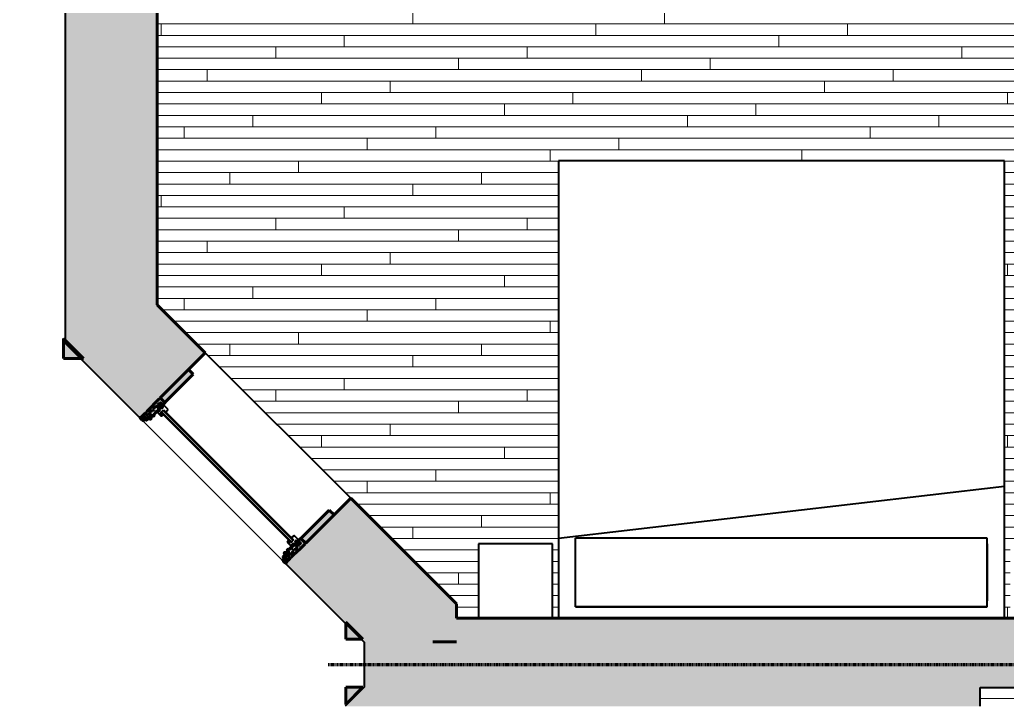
# Model space of a CAD drawing. Header units: inches. Extents: x 239 to 669, y -3424 to -2958.
# Drawn here: x 239.2 to 412, y -3410.5 to -3290.5 of the extents above; entities that cross this region are included whole.
import ezdxf

# ---------------------------------------------------------------- set-up
doc = ezdxf.new("R2010")
doc.units = ezdxf.units.IN
doc.header["$MEASUREMENT"] = 0
doc.linetypes.add('Hidden 1_8_', pattern=[0.1875, 0.125, -0.0625])
for name, color, linetype, lineweight in [('A-DETL', 90, 'Continuous', 40), ('A-DETL-GENF', 92, 'Continuous', 9), ('A-FLOR-PATT', 8, 'Continuous', 18), ('A-GLAZ', 151, 'Continuous', 40), ('A-WALL', 113, 'Continuous', 18), ('A-WALL-PATT', 111, 'Continuous', 18), ('I-FURN', 30, 'Continuous', 40), ('I-WALL', 2, 'Continuous', 40)]:
    doc.layers.add(name, color=color, linetype=linetype, lineweight=lineweight)

# ---------------------------------------------------------------- blocks, each defined once
blk = doc.blocks.new('Proline_Clad_Wood-Double-Hung_Vent_Unit - 36_ x 48_ Garden enlarged-1929651-UNIT 1')
at = {"layer": 'A-GLAZ'}
h = blk.add_hatch(color=135, dxfattribs=at)
h.paths.add_polyline_path([(-18, 5.91), (-18, 5.78), (-17.93, 5.8), (-17.95, 5.96)], flags=0)
h.paths.add_polyline_path([(-17.8, 5.94), (-17.8, 5.65), (-17.76, 5.65), (-17.76, 5.93)], flags=0)
h.paths.add_polyline_path([(-17.74, 6), (-17.74, 5.96), (-17.64, 5.96), (-17.43, 5.9), (-17.3, 5.9), (-17.3, 5.94), (-17.43, 5.94), (-17.64, 6)], flags=0)
h.paths.add_polyline_path([(-17.98, 5.75), (-17.98, 5.63), (-17.91, 5.65), (-17.91, 5.77)], flags=0)
h.paths.add_polyline_path([(-17.94, 5.59), (-17.94, 5.04), (-17.9, 5.08), (-17.9, 5.55)], flags=0)
h.paths.add_polyline_path([(-17.27, 5.87), (-17.27, 5.7), (-17.23, 5.69), (-17.23, 5.88)], flags=0)
h.paths.add_polyline_path([(-17.52, 5.58), (-17.42, 5.63), (-17.29, 5.63), (-17.3, 5.67), (-17.42, 5.67)], flags=0)
h.paths.add_polyline_path([(-17.42, 5.52), (-17.32, 5.48), (-16.97, 5.48), (-16.96, 5.52)], flags=0)
h.paths.add_polyline_path([(-17.39, 5.45), (-17.39, 5.26), (-17.35, 5.28), (-17.34, 5.46)], flags=0)
h.paths.add_polyline_path([(-17.92, 4.85), (-17.96, 4.81), (-17.85, 4.81)], flags=0)
h.paths.add_polyline_path([(-16.94, 5.45), (-16.94, 5.01), (-16.9, 5.01), (-16.9, 5.46)], flags=0)
h = blk.add_hatch(color=135, dxfattribs=at)
h.paths.add_polyline_path([(-16.77, 1.7), (-16.79, 1.73), (-16.95, 1.73), (-16.97, 1.62)], flags=0)
h.paths.add_polyline_path([(-17.71, 5.45), (-17.84, 5.07), (-17.71, 4.88), (-17.77, 4.8), (-17.9, 4.79), (-17.94, 4.75), (-17.94, 4.4), (-17.91, 4.37), (-17.94, 4.34), (-17.94, 2.76), (-18, 2.72), (-18, 1.24), (-17.91, 1.15), (-17.88, 1), (-16.83, 1), (-16.77, 1.06), (-16.77, 1.7), (-17, 1.6), (-17.35, 1.61), (-17.35, 1.63), (-17.33, 1.77), (-17.36, 1.77), (-17.36, 2.05), (-17.55, 2.05), (-17.55, 2.14), (-17.27, 2.15), (-17.27, 2.38), (-17.36, 2.38), (-17.36, 2.53), (-17.59, 2.98), (-17.55, 3.02), (-17.27, 3.19), (-17.27, 3.55), (-17.59, 3.77), (-17.58, 3.83), (-17.36, 4.21), (-17.36, 4.54), (-17.55, 4.55), (-17.55, 4.64), (-17.36, 4.64), (-17.36, 4.9), (-17.18, 4.91), (-17.18, 5.09), (-17.34, 5.09), (-17.41, 5.21), (-17.45, 5.21), (-17.48, 5.27), (-17.39, 5.27), (-17.39, 5.45)], flags=0)
h = blk.add_hatch(color=135, dxfattribs=at)
h.paths.add_polyline_path([(16.77, 1.7), (16.97, 1.62), (16.95, 1.73), (16.79, 1.73)], flags=0)
h.paths.add_polyline_path([(17.39, 5.45), (17.39, 5.27), (17.48, 5.27), (17.45, 5.21), (17.41, 5.21), (17.34, 5.09), (17.18, 5.09), (17.18, 4.91), (17.36, 4.9), (17.36, 4.64), (17.55, 4.64), (17.55, 4.55), (17.36, 4.54), (17.36, 4.21), (17.59, 3.77), (17.55, 3.72), (17.27, 3.55), (17.27, 3.19), (17.59, 2.98), (17.58, 2.92), (17.36, 2.53), (17.36, 2.38), (17.27, 2.38), (17.27, 2.15), (17.55, 2.14), (17.55, 2.05), (17.36, 2.05), (17.36, 1.77), (17.33, 1.77), (17.35, 1.61), (17.32, 1.6), (16.98, 1.6), (16.77, 1.7), (16.77, 1.06), (16.83, 1), (17.88, 1), (17.91, 1.15), (18, 1.24), (18, 2.72), (17.94, 2.76), (17.94, 4.34), (17.91, 4.37), (17.94, 4.4), (17.94, 4.75), (17.9, 4.79), (17.77, 4.8), (17.71, 4.88), (17.77, 4.99), (17.84, 5.07), (17.71, 5.45)], flags=0)
h = blk.add_hatch(color=135, dxfattribs=at)
h.paths.add_polyline_path([(17.3, 5.94), (17.3, 5.9), (17.43, 5.9), (17.74, 6), (17.64, 6), (17.43, 5.94)], flags=0)
h.paths.add_polyline_path([(17.23, 5.88), (17.23, 5.69), (17.27, 5.7), (17.27, 5.87)], flags=0)
h.paths.add_polyline_path([(17.52, 5.58), (17.42, 5.67), (17.3, 5.67), (17.29, 5.63), (17.44, 5.62)], flags=0)
h.paths.add_polyline_path([(17.42, 5.52), (17.42, 5.48), (17.52, 5.58)], flags=0)
h.paths.add_polyline_path([(16.96, 5.52), (16.97, 5.48), (17.32, 5.48), (17.42, 5.52), (17.33, 5.52)], flags=0)
h.paths.add_polyline_path([(16.9, 5.46), (16.9, 5.01), (16.94, 5.01), (16.94, 5.45)], flags=0)
h.paths.add_polyline_path([(17.76, 5.93), (17.76, 5.65), (17.8, 5.65), (17.8, 5.94)], flags=0)
h.paths.add_polyline_path([(17.34, 5.46), (17.35, 5.28), (17.39, 5.26), (17.39, 5.45)], flags=0)
h.paths.add_polyline_path([(17.95, 5.96), (17.93, 5.8), (18, 5.78), (18, 5.91)], flags=0)
h.paths.add_polyline_path([(17.91, 5.77), (17.91, 5.65), (17.97, 5.63), (17.97, 5.75)], flags=0)
h.paths.add_polyline_path([(17.94, 5.59), (17.9, 5.55), (17.9, 5.08), (17.94, 5.04)], flags=0)
h.paths.add_polyline_path([(17.85, 4.81), (17.96, 4.81), (17.92, 4.85)], flags=0)
h = blk.add_hatch(color=135, dxfattribs=at)
h.paths.add_polyline_path([(-17.08, 5.17), (-17.12, 5.1), (-17.08, 5.03)], flags=0)
h.paths.add_polyline_path([(-17.05, 5), (-17.05, 4.95), (-16.7, 4.91), (-16.58, 4.76), (-16.72, 4.63), (-16.87, 4.63), (-17.07, 4.51), (-17.07, 4.28), (-16.87, 4.17), (-16.72, 4.17), (-16.58, 4.07), (-16.64, 3.91), (-16.72, 3.81), (-16.75, 3.69), (-16.72, 2.92), (-16.64, 2.83), (-16.58, 2.67), (-16.72, 2.57), (-16.87, 2.57), (-17.07, 2.45), (-17.07, 2.22), (-16.87, 2.1), (-16.72, 2.1), (-16.58, 1.97), (-16.7, 1.82), (-17.05, 1.78), (-17.05, 1.73), (-16.7, 1.77), (-16.53, 1.97), (-16.72, 2.15), (-16.86, 2.15), (-17.05, 2.34), (-16.86, 2.52), (-16.72, 2.52), (-16.54, 2.65), (-16.61, 2.86), (-16.68, 2.94), (-16.7, 3.04), (-16.68, 3.79), (-16.61, 3.87), (-16.54, 4.08), (-16.72, 4.21), (-16.86, 4.21), (-17.05, 4.4), (-16.86, 4.59), (-16.72, 4.59), (-16.53, 4.76), (-16.7, 4.96)], flags=0)
h.paths.add_polyline_path([(-17.08, 1.7), (-17.12, 1.64), (-17.08, 1.62)], flags=0)
h = blk.add_hatch(color=135, dxfattribs=at)
h.paths.add_polyline_path([(16.7, 4.96), (16.53, 4.76), (16.76, 4.59), (16.86, 4.59), (17.05, 4.4), (16.86, 4.21), (16.72, 4.21), (16.54, 4.08), (16.61, 3.87), (16.68, 3.79), (16.7, 3.69), (16.68, 2.94), (16.61, 2.86), (16.54, 2.65), (16.72, 2.52), (16.89, 2.5), (17.05, 2.34), (16.86, 2.15), (16.72, 2.15), (16.53, 1.97), (16.7, 1.77), (17.05, 1.73), (17.05, 1.78), (16.7, 1.82), (16.58, 1.97), (16.72, 2.1), (16.87, 2.1), (17.07, 2.22), (17.07, 2.45), (16.87, 2.57), (16.72, 2.57), (16.58, 2.67), (16.64, 2.83), (16.72, 2.92), (16.75, 3.04), (16.72, 3.81), (16.64, 3.91), (16.58, 4.07), (16.72, 4.17), (16.87, 4.17), (17.07, 4.28), (17.07, 4.51), (16.87, 4.63), (16.72, 4.63), (16.58, 4.77), (16.73, 4.92), (17.05, 4.95), (17.05, 5), (16.78, 4.97)], flags=0)
h.paths.add_polyline_path([(17.08, 5.17), (17.08, 5.03), (17.12, 5.1)], flags=0)
h.paths.add_polyline_path([(17.08, 1.7), (17.08, 1.62), (17.12, 1.64)], flags=0)
for points in [[(-18, 1), (-18, -6), (-16.83, -6), (-16.83, 1), (-17.6, 1)], [(16.83, 1), (16.83, -6), (18, -6), (18, 1), (17.18, 1)]]:
    blk.add_hatch(color=135, dxfattribs=at).paths.add_polyline_path(points, flags=0)
at = {"layer": 'A-GLAZ', "color": 10, "lineweight": 60}
for p, q in [((-18, 5.91), (-18, 5.78)), ((-18, 5.78), (-17.98, 5.75)), ((-17.98, 5.75), (-17.98, 5.63)), ((-17.94, 5.59), (-17.94, 5.04)), ((-17.9, 5.79), (-17.93, 5.88)), ((-17.93, 5.88), (-17.9, 5.88)), ((-17.91, 5.77), (-17.93, 5.8)), ((-17.93, 5.8), (-17.9, 5.79)), ((-17.91, 5.65), (-17.91, 5.77)), ((-17.9, 5.88), (-17.9, 5.91)), ((-17.9, 5.08), (-17.9, 5.55)), ((-17.83, 5.62), (-17.88, 5.62)), ((-17.87, 5.58), (-17.83, 5.58)), ((-17.71, 5.45), (-17.84, 5.07)), ((-17.8, 5.94), (-17.8, 5.65)), ((-17.76, 5.65), (-17.76, 5.93)), ((-17.64, 6), (-17.74, 6)), ((-17.74, 5.96), (-17.64, 5.96)), ((-17.39, 5.45), (-17.71, 5.45)), ((-17.43, 5.94), (-17.64, 6)), ((-17.64, 5.96), (-17.43, 5.9)), ((-17.45, 5.21), (-17.48, 5.27)), ((-17.48, 5.27), (-17.39, 5.27)), ((-17.39, 5.26), (-17.45, 5.26)), ((-17.45, 5.26), (-17.42, 5.22)), ((-17.41, 5.21), (-17.45, 5.21)), ((-17.3, 5.94), (-17.43, 5.94)), ((-17.43, 5.9), (-17.3, 5.9)), ((-17.3, 5.67), (-17.42, 5.67)), ((-17.42, 5.63), (-17.29, 5.63)), ((-16.96, 5.52), (-17.42, 5.52)), ((-17.34, 5.09), (-17.41, 5.21)), ((-17.39, 5.45), (-17.39, 5.26)), ((-17.39, 5.27), (-17.39, 5.45)), ((-17.35, 5.28), (-17.34, 5.46)), ((-17.32, 5.48), (-16.97, 5.48)), ((-17.27, 5.87), (-17.27, 5.7)), ((-17.23, 5.69), (-17.23, 5.88)), ((-16.94, 5.45), (-16.94, 5.01)), ((-16.9, 5.01), (-16.9, 5.46)), ((16.9, 5.46), (16.9, 5.01)), ((16.94, 5.01), (16.94, 5.45)), ((17.42, 5.52), (16.96, 5.52)), ((16.97, 5.48), (17.32, 5.48)), ((17.23, 5.88), (17.23, 5.69)), ((17.27, 5.7), (17.27, 5.87)), ((17.29, 5.63), (17.42, 5.63)), ((17.43, 5.94), (17.3, 5.94)), ((17.3, 5.9), (17.43, 5.9)), ((17.42, 5.67), (17.3, 5.67)), ((17.34, 5.46), (17.35, 5.28)), ((17.41, 5.21), (17.34, 5.09)), ((17.39, 5.26), (17.39, 5.45)), ((17.71, 5.45), (17.39, 5.45)), ((17.39, 5.45), (17.39, 5.27)), ((17.39, 5.27), (17.48, 5.27)), ((17.45, 5.26), (17.39, 5.26)), ((17.45, 5.21), (17.41, 5.21)), ((17.42, 5.22), (17.45, 5.26)), ((17.64, 6), (17.43, 5.94)), ((17.43, 5.9), (17.64, 5.96)), ((17.48, 5.27), (17.45, 5.21)), ((17.74, 6), (17.64, 6)), ((17.64, 5.96), (17.74, 5.96)), ((17.84, 5.07), (17.71, 5.45)), ((17.76, 5.93), (17.76, 5.65)), ((17.8, 5.65), (17.8, 5.94)), ((17.88, 5.62), (17.83, 5.62)), ((17.83, 5.58), (17.87, 5.58)), ((17.9, 5.91), (17.9, 5.88)), ((17.9, 5.88), (17.93, 5.88)), ((17.93, 5.88), (17.9, 5.79)), ((17.9, 5.79), (17.93, 5.8)), ((17.9, 5.55), (17.9, 5.08)), ((17.93, 5.8), (17.91, 5.77)), ((17.91, 5.77), (17.91, 5.65)), ((17.94, 5.04), (17.94, 5.59)), ((17.97, 5.75), (18, 5.78)), ((17.97, 5.63), (17.97, 5.75)), ((18, 5.78), (18, 5.91)), ((-17.96, 4.81), (-17.85, 4.81)), ((-17.9, 4.79), (-17.94, 4.75)), ((-17.94, 4.75), (-17.94, 4.4)), ((-17.94, 4.4), (-17.91, 4.37)), ((-17.91, 4.37), (-17.94, 4.34)), ((-17.94, 4.34), (-17.94, 2.76)), ((-17.84, 4.85), (-17.92, 4.85)), ((-17.77, 4.8), (-17.9, 4.79)), ((-17.87, 5), (-17.86, 4.97)), ((-17.83, 5.01), (-17.85, 5.04)), ((-17.84, 5.07), (-17.83, 5.01)), ((-17.8, 4.87), (-17.84, 4.85)), ((-17.82, 4.82), (-17.78, 4.84)), ((-17.78, 4.93), (-17.78, 4.9)), ((-17.71, 4.88), (-17.77, 4.8)), ((-17.74, 4.94), (-17.71, 4.88)), ((-17.74, 4.9), (-17.74, 4.93)), ((-17.58, 3.83), (-17.36, 4.21)), ((-17.55, 4.55), (-17.55, 4.64)), ((-17.55, 4.64), (-17.36, 4.64)), ((-17.36, 4.54), (-17.55, 4.55)), ((-17.27, 3.55), (-17.55, 3.72)), ((-17.36, 4.9), (-17.18, 4.91)), ((-17.36, 4.64), (-17.36, 4.9)), ((-17.36, 4.21), (-17.36, 4.54)), ((-17.18, 5.09), (-17.34, 5.09)), ((-17.27, 3.19), (-17.27, 3.55)), ((-17.18, 4.91), (-17.18, 5.09)), ((-17.08, 5.17), (-17.12, 5.1)), ((-17.12, 5.1), (-17.12, 5.03)), ((-17.08, 5.03), (-17.08, 5.17)), ((-16.7, 4.96), (-17.05, 5)), ((-17.05, 4.95), (-16.7, 4.91)), ((-16.72, 4.63), (-16.87, 4.63)), ((-16.87, 4.17), (-16.72, 4.17)), ((-16.86, 4.59), (-16.72, 4.59)), ((-16.72, 4.21), (-16.86, 4.21)), ((-16.75, 3.69), (-16.75, 3.04)), ((-16.7, 3.04), (-16.7, 3.69)), ((17.05, 5), (16.7, 4.96)), ((16.7, 4.91), (17.05, 4.95)), ((16.7, 3.69), (16.7, 3.04)), ((16.87, 4.63), (16.72, 4.63)), ((16.72, 4.59), (16.86, 4.59)), ((16.86, 4.21), (16.72, 4.21)), ((16.72, 4.17), (16.87, 4.17)), ((16.75, 3.04), (16.75, 3.69)), ((17.12, 5.1), (17.08, 5.17)), ((17.08, 5.17), (17.08, 5.03)), ((17.12, 5.03), (17.12, 5.1)), ((17.34, 5.09), (17.18, 5.09)), ((17.18, 5.09), (17.18, 4.91)), ((17.18, 4.91), (17.36, 4.9)), ((17.55, 3.72), (17.27, 3.55)), ((17.27, 3.55), (17.27, 3.19)), ((17.36, 4.9), (17.36, 4.64)), ((17.36, 4.64), (17.55, 4.64)), ((17.55, 4.55), (17.36, 4.54)), ((17.36, 4.54), (17.36, 4.21)), ((17.36, 4.21), (17.58, 3.83)), ((17.55, 4.64), (17.55, 4.55)), ((17.71, 4.88), (17.74, 4.94)), ((17.77, 4.8), (17.71, 4.88)), ((17.74, 4.93), (17.74, 4.9)), ((17.9, 4.79), (17.77, 4.8)), ((17.78, 4.9), (17.78, 4.93)), ((17.78, 4.84), (17.82, 4.82)), ((17.84, 4.85), (17.8, 4.87)), ((17.83, 5.01), (17.84, 5.07)), ((17.85, 5.04), (17.83, 5.01)), ((17.92, 4.85), (17.84, 4.85)), ((17.85, 4.81), (17.96, 4.81)), ((17.86, 4.97), (17.87, 5)), ((17.94, 4.75), (17.9, 4.79)), ((17.91, 4.37), (17.94, 4.4)), ((17.94, 4.34), (17.91, 4.37)), ((17.94, 4.4), (17.94, 4.75)), ((17.94, 2.76), (17.94, 4.34)), ((-17.94, 2.76), (-18, 2.72)), ((-18, 2.72), (-18, 1.24)), ((-17.36, 2.53), (-17.58, 2.92)), ((-17.55, 3.02), (-17.27, 3.19)), ((-17.55, 2.14), (-17.27, 2.15)), ((-17.55, 2.05), (-17.55, 2.14)), ((-17.36, 2.05), (-17.55, 2.05)), ((-17.36, 2.38), (-17.36, 2.53)), ((-17.27, 2.38), (-17.36, 2.38)), ((-17.36, 1.77), (-17.36, 2.05)), ((-17.33, 1.77), (-17.36, 1.77)), ((-17.35, 1.63), (-17.33, 1.77)), ((-17.27, 2.15), (-17.27, 2.38)), ((-16.7, 1.82), (-17.05, 1.78)), ((-17.05, 1.73), (-16.7, 1.77)), ((-16.95, 1.73), (-16.97, 1.62)), ((-16.79, 1.73), (-16.95, 1.73)), ((-16.72, 2.57), (-16.87, 2.57)), ((-16.87, 2.1), (-16.72, 2.1)), ((-16.86, 2.52), (-16.72, 2.52)), ((-16.72, 2.15), (-16.86, 2.15)), ((17.05, 1.78), (16.7, 1.82)), ((16.7, 1.77), (17.05, 1.73)), ((16.87, 2.57), (16.72, 2.57)), ((16.72, 2.52), (16.86, 2.52)), ((16.86, 2.15), (16.72, 2.15)), ((16.72, 2.1), (16.87, 2.1)), ((16.95, 1.73), (16.79, 1.73)), ((16.97, 1.62), (16.95, 1.73)), ((17.27, 3.19), (17.55, 3.02)), ((17.36, 2.38), (17.27, 2.38)), ((17.27, 2.38), (17.27, 2.15)), ((17.27, 2.15), (17.55, 2.14)), ((17.36, 1.77), (17.33, 1.77)), ((17.33, 1.77), (17.35, 1.63)), ((17.58, 2.92), (17.36, 2.53)), ((17.36, 2.53), (17.36, 2.38)), ((17.55, 2.05), (17.36, 2.05)), ((17.36, 2.05), (17.36, 1.77)), ((17.55, 2.14), (17.55, 2.05)), ((18, 2.72), (17.94, 2.76)), ((18, 1.24), (18, 2.72)), ((-18, 1.24), (-17.91, 1.15)), ((-18, 1), (-18, -6)), ((-16.83, 1), (-18, 1)), ((-17.91, 1.15), (-17.91, 1.02)), ((-17.91, 1.02), (-17.88, 1)), ((-17.88, 1), (-16.83, 1)), ((-17, 1.6), (-17.32, 1.6)), ((-17.12, 1.7), (-17.12, 1.64)), ((-17.12, 1.64), (-17.08, 1.62)), ((-17.08, 1.62), (-17.08, 1.7)), ((-16.83, -6), (-16.83, 1)), ((-16.77, 1.06), (-16.77, 1.7)), ((16.77, 1.7), (16.77, 1.06)), ((16.83, 1), (16.83, -6)), ((18, 1), (16.83, 1)), ((16.83, 1), (17.88, 1)), ((17.32, 1.6), (17, 1.6)), ((17.08, 1.7), (17.08, 1.62)), ((17.08, 1.62), (17.12, 1.64)), ((17.12, 1.64), (17.12, 1.7)), ((17.88, 1), (17.91, 1.02)), ((17.91, 1.15), (18, 1.24)), ((17.91, 1.02), (17.91, 1.15)), ((18, -6), (18, 1)), ((-18, -6), (-16.83, -6)), ((16.83, -6), (18, -6))]:
    blk.add_line(p, q, dxfattribs=at)
at = {"layer": 'A-GLAZ', "color": 250}
for p, q in [((-16.73, 2.48), (-16.73, 2.2)), ((-16.48, 1.85), (-16.67, 1.66)), ((-16.52, 3.06), (-16.54, 2.77)), ((-16.54, 2.08), (-16.51, 2.08)), ((-16.51, 2.77), (-16.5, 3.06)), ((-16.45, 2.8), (-16.49, 2.8)), ((-16.49, 2.8), (-16.49, 2.77)), ((-16.48, 2.05), (-16.48, 1.85)), ((-16.42, 3.12), (-16.47, 3.03)), ((-16.47, 3.03), (-16.47, 2.8)), ((-16.47, 2.8), (-16.42, 2.8)), ((-16.42, 2.73), (-16.47, 2.72)), ((-16.47, 2.72), (-16.47, 2.65)), ((-16.46, 2.77), (-16.45, 2.8)), ((-15.67, 3.15), (-16.44, 3.15)), ((-16.44, 3.12), (-15.67, 3.12)), ((-15.77, 3.12), (-16.42, 3.12)), ((-16.42, 2.8), (-16.42, 2.73)), ((-16.08, 2.8), (-15.7, 2.82)), ((-16.08, 2.08), (-16.08, 2.8)), ((-16.08, 2.71), (16.08, 2.71)), ((16.08, 2.59), (-16.08, 2.59)), ((16.08, 2.2), (-16.08, 2.2)), ((-15.51, 2.08), (-16.08, 2.08)), ((-15.77, 3.02), (-15.77, 3.12)), ((-15.69, 2.94), (-15.77, 3.02)), ((-15.66, 2.88), (-15.67, 2.92)), ((-15.58, 2.87), (-15.66, 2.8)), ((-15.64, 2.78), (-15.56, 2.84)), ((-15.62, 1.51), (-15.51, 2.02)), ((-15.61, 3.08), (-15.54, 2.76)), ((-15.52, 2.77), (-15.58, 3.08)), ((-15.56, 2.84), (-15.58, 2.87)), ((-15.51, 2.08), (15.51, 2.08)), ((-15.51, 2.02), (-15.51, 2.08)), ((16.08, 2.08), (15.51, 2.08)), ((15.51, 2.08), (15.51, 2.02)), ((15.51, 2.02), (15.62, 1.51)), ((15.58, 3.08), (15.52, 2.77)), ((15.54, 2.76), (15.61, 3.08)), ((15.58, 2.87), (15.56, 2.84)), ((15.56, 2.84), (15.64, 2.78)), ((15.66, 2.8), (15.58, 2.87)), ((15.67, 2.92), (15.66, 2.88)), ((16.44, 3.15), (15.67, 3.15)), ((15.67, 3.12), (16.44, 3.12)), ((15.77, 3.02), (15.69, 2.94)), ((15.7, 2.82), (16.08, 2.8)), ((16.42, 3.12), (15.77, 3.12)), ((15.77, 3.12), (15.77, 3.02)), ((16.08, 2.8), (16.08, 2.08)), ((16.47, 3.03), (16.42, 3.12)), ((16.42, 2.73), (16.42, 2.8)), ((16.42, 2.8), (16.47, 2.8)), ((16.47, 2.72), (16.42, 2.73)), ((16.49, 2.8), (16.45, 2.8)), ((16.45, 2.8), (16.46, 2.77)), ((16.47, 2.8), (16.47, 3.03)), ((16.47, 2.65), (16.47, 2.72)), ((16.48, 1.85), (16.48, 2.05)), ((16.67, 1.66), (16.48, 1.85)), ((16.49, 2.77), (16.49, 2.8)), ((16.5, 3.06), (16.51, 2.77)), ((16.51, 2.08), (16.54, 2.08)), ((16.54, 2.77), (16.52, 3.06)), ((16.73, 2.2), (16.73, 2.48)), ((-16.67, 1.66), (-16.67, 1.52)), ((-16.67, 1.52), (-16.63, 1.47)), ((-16.63, 1.47), (-15.67, 1.47)), ((15.67, 1.47), (16.63, 1.47)), ((16.63, 1.47), (16.67, 1.52)), ((16.67, 1.52), (16.67, 1.66))]:
    blk.add_line(p, q, dxfattribs=at)
at = {"layer": 'A-GLAZ', "color": 10, "lineweight": 60}
for centre, radius, start, end in [((-17.95, 5.91), 0.05, 0, 180), ((-17.93, 5.63), 0.0471, 180, 250), ((-17.88, 5.65), 0.031, 180, 270), ((-17.87, 5.55), 0.031, 90, 180), ((-17.83, 5.65), 0.031, 270, 0), ((-17.83, 5.65), 0.071, 270, 0), ((-17.74, 5.94), 0.061, 90, 180), ((-17.74, 5.93), 0.0265, 90, 180), ((-17.42, 5.58), 0.0945, 90, 270), ((-17.42, 5.58), 0.0545, 90, 270), ((-17.42, 5.45), 0.032, 358.9819, 98.1628), ((-17.41, 5.28), 0.0599, 256.011, 354.4207), ((-17.32, 5.46), 0.0224, 90, 169.0382), ((-17.3, 5.88), 0.061, 0, 90), ((-17.3, 5.87), 0.0242, 360, 90), ((-17.3, 5.7), 0.0298, 270, 0), ((-17.29, 5.69), 0.056, 270, 0), ((-16.97, 5.45), 0.0271, 360, 90), ((-16.96, 5.46), 0.056, 0, 90), ((16.96, 5.46), 0.056, 90, 180), ((16.97, 5.45), 0.0271, 90, 180), ((17.3, 5.88), 0.061, 90, 180), ((17.29, 5.69), 0.056, 180, 270), ((17.3, 5.87), 0.0242, 90, 180), ((17.3, 5.7), 0.0298, 180, 270), ((17.32, 5.46), 0.0224, 10.9618, 90), ((17.41, 5.28), 0.0599, 185.5793, 283.989), ((17.42, 5.45), 0.032, 81.8372, 181.0181), ((17.42, 5.58), 0.0945, 270, 90), ((17.42, 5.58), 0.0545, 270, 90), ((17.74, 5.94), 0.061, 360, 90), ((17.74, 5.93), 0.0265, 360, 90), ((17.83, 5.65), 0.071, 180, 270), ((17.83, 5.65), 0.031, 180, 270), ((17.87, 5.55), 0.031, 0, 90), ((17.88, 5.65), 0.031, 270, 0), ((17.95, 5.91), 0.05, 0, 180), ((17.93, 5.63), 0.0471, 290, 360), ((-17.92, 4.99), 0.0557, 115.55, 189.111), ((-17.95, 4.98), 0.0227, 189.111, 353.1504), ((-17.94, 4.83), 0.0287, 33.0847, 237.5317), ((-17.9, 4.98), 0.031, 30, 181.1307), ((-17.84, 5.11), 0.0698, 205.1454, 259.6398), ((-17.82, 5.02), 0.0653, 233.4114, 274.9955), ((-17.85, 4.88), 0.071, 270, 296.5651), ((-17.83, 4.92), 0.0855, 6.6756, 93.3019), ((-17.83, 4.92), 0.0887, 14.7882, 92.4842), ((-17.81, 4.93), 0.031, 0, 90), ((-17.81, 4.9), 0.0319, 292.4786, 353.5214), ((-17.81, 4.9), 0.0673, 296.5651, 1.906), ((-17.51, 3.79), 0.078, 150.0027, 240.0027), ((-17.04, 5.03), 0.078, 180, 263.5665), ((-16.87, 4.4), 0.232, 90, 270), ((-17.05, 5.03), 0.031, 180, 263.5665), ((-16.86, 4.4), 0.187, 90, 270), ((-16.92, 5.01), 0.0199, 180, 0), ((-16.48, 3.69), 0.263, 125.5043, 180), ((-16.72, 4.77), 0.188, 270, 83.5665), ((-16.72, 4.77), 0.143, 270, 83.5665), ((-16.72, 4.02), 0.188, 305.5043, 90), ((-16.72, 4.02), 0.143, 305.5043, 90), ((-16.48, 3.69), 0.218, 125.5043, 180), ((16.72, 4.77), 0.188, 96.4335, 270), ((16.72, 4.02), 0.188, 90, 234.4957), ((16.72, 4.77), 0.143, 96.4335, 270), ((16.72, 4.02), 0.143, 90, 234.4957), ((16.48, 3.69), 0.218, 0, 54.4957), ((16.48, 3.69), 0.263, 360, 54.4957), ((16.86, 4.4), 0.187, 270, 90), ((16.87, 4.4), 0.232, 270, 90), ((16.92, 5.01), 0.0199, 180, 0), ((17.05, 5.03), 0.031, 276.4335, 0), ((17.04, 5.03), 0.078, 276.4335, 360), ((17.51, 3.79), 0.078, 299.9973, 29.9973), ((17.83, 4.92), 0.0855, 86.6981, 173.3244), ((17.83, 4.92), 0.0887, 87.5158, 165.2118), ((17.81, 4.9), 0.0673, 178.094, 243.4349), ((17.81, 4.93), 0.031, 90, 180), ((17.81, 4.9), 0.0319, 186.4786, 247.5214), ((17.82, 5.02), 0.0653, 265.0045, 306.5886), ((17.85, 4.88), 0.071, 243.4349, 270), ((17.84, 5.11), 0.0698, 280.3602, 334.8546), ((17.9, 4.98), 0.031, 358.8693, 150), ((17.94, 4.83), 0.0287, 302.4683, 146.9153), ((17.95, 4.98), 0.0227, 186.8496, 350.889), ((17.92, 4.99), 0.0557, 350.889, 64.45), ((-17.51, 2.96), 0.078, 119.9973, 209.9973), ((-17.04, 1.7), 0.078, 96.4335, 180), ((-16.87, 2.34), 0.232, 90, 270), ((-17.05, 1.7), 0.031, 96.4335, 180), ((-16.86, 2.34), 0.187, 90, 270), ((-16.8, 1.7), 0.0336, 3.4669, 74.5331), ((-16.48, 3.04), 0.263, 180, 234.4957), ((-16.72, 2.71), 0.188, 270, 54.4957), ((-16.72, 2.71), 0.143, 270, 54.4957), ((-16.72, 1.96), 0.187, 276.4335, 90), ((-16.72, 1.96), 0.142, 276.4335, 90), ((-16.48, 3.04), 0.218, 180, 234.4957), ((16.72, 2.71), 0.188, 125.5043, 270), ((16.72, 1.96), 0.187, 90, 263.5665), ((16.72, 2.71), 0.143, 125.5043, 270), ((16.72, 1.96), 0.142, 90, 263.5665), ((16.48, 3.04), 0.218, 305.5043, 0), ((16.48, 3.04), 0.263, 305.5043, 360), ((16.8, 1.7), 0.0336, 105.4669, 176.5331), ((16.86, 2.34), 0.187, 270, 90), ((16.87, 2.34), 0.232, 270, 90), ((17.04, 1.7), 0.078, 360, 83.5665), ((17.05, 1.7), 0.031, 0, 83.5665), ((17.51, 2.96), 0.078, 330.0027, 60.0027), ((-17.32, 1.63), 0.0308, 169.6071, 270.3559), ((-17, 1.63), 0.031, 270, 350), ((-16.83, 1.06), 0.062, 270, 0), ((16.83, 1.06), 0.062, 180, 270), ((17, 1.63), 0.031, 190, 270), ((17.32, 1.63), 0.0308, 269.6441, 10.3929)]:
    blk.add_arc(centre, radius, start, end, dxfattribs=at)
at = {"layer": 'A-GLAZ', "color": 250}
for centre, radius, start, end in [((-16.7, 2.48), 0.0232, 90, 180), ((-16.7, 2.2), 0.0297, 180, 270), ((-16.7, 2.66), 0.158, 270, 338.35), ((-16.73, 1.99), 0.183, 38.9118, 79.0882), ((-16.54, 2.13), 0.0551, 211.6569, 270), ((-16.5, 2.57), 0.0625, 99.2606, 158.35), ((-16.5, 2.77), 0.0405, 177.486, 352.3244), ((-16.44, 3.06), 0.0885, 90, 179.9343), ((-16.5, 2.77), 0.013, 176.8292, 356.8949), ((-16.51, 2.71), 0.0706, 269.8511, 306.5633), ((-16.51, 2.05), 0.031, 0, 90), ((-16.44, 3.06), 0.0652, 90.0749, 181.5911), ((-15.7, 2.86), 0.0458, 266.9924, 25.2607), ((-15.76, 2.87), 0.1, 25.2607, 44.1399), ((-15.67, 3.06), 0.0835, 12, 90), ((-15.67, 3.06), 0.06, 12, 90), ((-15.64, 2.77), 0.0361, 128.685, 321.315), ((-15.62, 2.74), 0.0386, 18.1661, 115.8735), ((-15.56, 2.76), 0.0475, 191.6531, 12), ((-15.56, 2.76), 0.024, 192.1562, 12), ((15.56, 2.76), 0.0475, 168, 348.3469), ((15.56, 2.76), 0.024, 168, 347.8438), ((15.67, 3.06), 0.0835, 90, 168), ((15.62, 2.74), 0.0386, 64.1265, 161.8339), ((15.67, 3.06), 0.06, 90, 168), ((15.64, 2.77), 0.0361, 218.685, 51.315), ((15.7, 2.86), 0.0458, 154.7393, 273.0076), ((15.76, 2.87), 0.1, 135.8601, 154.7393), ((16.44, 3.06), 0.0885, 0.0657, 90), ((16.44, 3.06), 0.0652, 358.4089, 89.9251), ((16.5, 2.77), 0.0405, 187.6756, 2.514), ((16.51, 2.71), 0.0706, 233.4367, 270.1489), ((16.51, 2.05), 0.031, 90, 180), ((16.5, 2.77), 0.013, 183.1051, 3.1708), ((16.5, 2.57), 0.0625, 21.65, 80.7394), ((16.54, 2.13), 0.0551, 270, 328.3431), ((16.7, 2.66), 0.158, 201.65, 270), ((16.73, 1.99), 0.183, 100.9118, 141.0882), ((16.7, 2.48), 0.0232, 0, 90), ((16.7, 2.2), 0.0297, 270, 0), ((-15.67, 1.52), 0.047, 270.0001, 348), ((15.67, 1.52), 0.047, 192, 270)]:
    blk.add_arc(centre, radius, start, end, dxfattribs=at)
blk = doc.blocks.new('Walls 9 - Walls 1-698121-UNIT 1')
at = {"layer": 'A-WALL-PATT'}
h = blk.add_hatch(color=8, dxfattribs=at)
h.paths.add_polyline_path([(296.25, -3410.47), (299.25, -3407.47), (296.25, -3407.47)], flags=0)
h.paths.add_polyline_path([(299.25, -3399.08), (296.25, -3396.08), (296.25, -3399.08)], flags=0)
h.paths.add_polyline_path([(246.92, -3349.99), (250.42, -3349.99), (246.92, -3346.49)], flags=0)
h.paths.add_polyline_path([(246.92, -3256.35), (250.71, -3252.56), (246.92, -3252.56)], flags=0)
h.paths.add_polyline_path([(296.25, -3207.03), (299.5, -3203.78), (296.25, -3203.78)], flags=0)
h.paths.add_polyline_path([(299.5, -3169.93), (296.5, -3166.93), (296.5, -3169.93)], flags=0)
h.paths.add_polyline_path([(242.75, -3113.18), (239.25, -3109.68), (239.25, -3113.18), (239.8, -3113.18)], flags=0)
h.paths.add_polyline_path([(239.25, -3016.96), (242.75, -3013.46), (239.25, -3013.46)], flags=0)
at = {"layer": 'A-WALL', "color": 250, "lineweight": 40}
for p, q in [((250.42, -3349.99), (246.92, -3346.49)), ((246.92, -3346.49), (246.92, -3349.99)), ((246.92, -3349.99), (250.42, -3349.99)), ((299.25, -3399.08), (296.25, -3396.08)), ((296.25, -3396.08), (296.25, -3399.08)), ((296.25, -3399.08), (299.25, -3399.08)), ((296.25, -3407.47), (296.25, -3410.47)), ((296.25, -3410.47), (299.25, -3407.47)), ((299.25, -3407.47), (296.25, -3407.47))]:
    blk.add_line(p, q, dxfattribs=at)
blk = doc.blocks.new('Walls 5 - Walls 1-751959-UNIT 1')
at = {"layer": 'A-WALL-PATT', "lineweight": 40}
h = blk.add_hatch(color=135, dxfattribs=at)
h.paths.add_polyline_path([(296.25, -3410.22), (299.25, -3407.22), (296.25, -3407.22)], flags=0)
h.paths.add_polyline_path([(299.25, -3398.83), (296.25, -3395.83), (296.25, -3398.83)], flags=0)
h.paths.add_polyline_path([(246.92, -3349.74), (250.42, -3349.74), (246.92, -3346.24)], flags=0)
h.paths.add_polyline_path([(246.92, -3256.1), (250.71, -3252.31), (246.92, -3252.31)], flags=0)
h.paths.add_polyline_path([(296.25, -3206.78), (299.5, -3203.53), (296.25, -3203.53)], flags=0)
h.paths.add_polyline_path([(299.5, -3169.68), (296.5, -3166.68), (296.5, -3169.68)], flags=0)
h.paths.add_polyline_path([(242.75, -3112.93), (239.25, -3109.43), (239.25, -3112.93), (239.8, -3112.93)], flags=0)
h.paths.add_polyline_path([(239.25, -3016.71), (242.75, -3013.21), (239.25, -3013.21)], flags=0)
at = {"layer": 'A-WALL', "color": 10, "lineweight": 60}
for p, q in [((250.42, -3349.74), (246.92, -3346.24)), ((246.92, -3346.24), (246.92, -3349.74)), ((246.92, -3349.74), (250.42, -3349.74)), ((299.25, -3398.83), (296.25, -3395.83)), ((296.25, -3395.83), (296.25, -3398.83)), ((296.25, -3398.83), (299.25, -3398.83)), ((296.25, -3407.22), (296.25, -3410.22)), ((296.25, -3410.22), (299.25, -3407.22)), ((299.25, -3407.22), (296.25, -3407.22))]:
    blk.add_line(p, q, dxfattribs=at)
blk = doc.blocks.new('Bed-Standard - King 78_ x 80_-574163-UNIT 1')
at = {"layer": 'I-FURN', "color": 250}
for p, q in [((-28.31, 38.2), (-28.31, -41.8)), ((49.69, -41.8), (49.69, 38.2)), ((-25.31, 36.2), (-25.31, 24.2)), ((-25.31, 36.2), (46.69, 36.2)), ((46.69, 36.2), (-25.31, 36.2)), ((-25.31, 25.2), (-25.31, 35.2)), ((46.69, 36.2), (46.69, 24.2)), ((46.69, 35.2), (46.69, 25.2)), ((49.69, 24.2), (-28.31, 15.13)), ((-25.31, 24.2), (46.69, 24.2)), ((-25.31, 24.2), (46.69, 24.2)), ((-28.31, -41.8), (49.69, -41.8))]:
    blk.add_line(p, q, dxfattribs=at)
blk = doc.blocks.new('BED SIDE TABLE7 - BED SIDE TABLE-2008731-UNIT 1')
at = {"layer": 'I-FURN', "color": 250}
for p, q in [((332.45, -3382.12), (319.45, -3382.12)), ((319.45, -3382.12), (319.45, -3395.12)), ((332.45, -3395.12), (332.45, -3382.12))]:
    blk.add_line(p, q, dxfattribs=at)

msp = doc.modelspace()

# ---------------------------------------------------------------- hatches: boundary and pattern name
at = {"layer": 'A-DETL-GENF'}
h = msp.add_hatch(color=55, dxfattribs=at)
h.paths.add_polyline_path([(313.56, -3396.06), (313.56, -3392.43), (309.56, -3392.43), (309.56, -3396.06), (311.33, -3396.06)], flags=0)
h.paths.add_polyline_path([(308.88, -3210.53), (312.63, -3210.53), (312.63, -3206.18), (308.88, -3206.18)], flags=0)
h.paths.add_polyline_path([(309.99, -3167.82), (313.25, -3167.82), (313.25, -3162.61), (309.99, -3162.61)], flags=0)
h.paths.add_polyline_path([(307.7, -2960.68), (315.11, -2960.68), (315.11, -2958.12), (307.7, -2958.12)], flags=0)
at = {"layer": 'A-FLOR-PATT', "lineweight": 9}
h = msp.add_hatch(dxfattribs=at)
h.set_pattern_fill('FP1_1', color=43, style=0, pattern_type=2)
h.set_pattern_definition([(0, (0, 0.8), (0, 2), []), (90, (0, 0.8), (-8, 8), [2, -28]), (90, (12, 4.8), (-8, 8), [2, -28])])
h.paths.add_polyline_path([(407.21, -3410.54), (457.63, -3410.54), (457.63, -3407.25), (407.21, -3407.25)], flags=0)
h.paths.add_polyline_path([(468.12, -3395.12), (469.37, -3395.12), (469.37, -3377.12), (468.12, -3377.12), (468.12, -3373.62), (469.37, -3373.62), (469.37, -3345.62), (468.12, -3345.62), (468.12, -3342.12), (469.37, -3342.12), (469.37, -3324.58), (468.12, -3324.58), (468.12, -3321.08), (470.75, -3321.08), (470.75, -3320.83), (471.75, -3320.83), (471.75, -3321.08), (475.37, -3321.08), (475.37, -3324.58), (474.12, -3324.58), (474.12, -3334.25), (517.12, -3334.25), (517.12, -3307.75), (515.87, -3307.75), (515.87, -3304.25), (519.5, -3304.25), (519.5, -3304), (520.5, -3304), (520.5, -3304.25), (521.87, -3304.25), (521.87, -3276.25), (520.5, -3276.25), (520.5, -3276.5), (519.5, -3276.5), (519.5, -3276.25), (515.87, -3276.25), (515.87, -3272.75), (517.12, -3272.75), (517.12, -3261.5), (515.87, -3261.5), (515.87, -3258), (519.5, -3258), (519.5, -3257.75), (520.5, -3257.75), (520.5, -3258), (523.12, -3258), (523.12, -3261.5), (521.87, -3261.5), (521.87, -3265.5), (645.12, -3265.5), (645.12, -3125.75), (554.25, -3125.75), (554.25, -3129.75), (550.5, -3129.75), (550.5, -3132.5), (545.75, -3132.5), (545.75, -3129.75), (521.87, -3129.75), (521.87, -3192.21), (534.25, -3192.21), (534.25, -3200.08), (545.75, -3200.08), (545.75, -3180.5), (550.5, -3180.5), (550.5, -3204.83), (521.87, -3204.83), (521.87, -3222.5), (523.12, -3222.5), (523.12, -3226), (520.5, -3226), (520.5, -3226.25), (519.5, -3226.25), (519.5, -3226), (515.87, -3226), (515.87, -3222.5), (517.12, -3222.5), (517.12, -3092.25), (520.34, -3092.25), (520.34, -3091), (523.84, -3091), (523.84, -3093.62), (524.09, -3093.62), (524.09, -3094.62), (523.84, -3094.62), (523.84, -3098.25), (521.87, -3098.25), (521.87, -3125), (550.12, -3125), (550.12, -3098.25), (547.84, -3098.25), (547.84, -3094.62), (547.59, -3094.62), (547.59, -3093.62), (547.84, -3093.62), (547.84, -3091), (550.12, -3091), (550.12, -3056.84), (525.07, -3056.84), (525.07, -2996.94), (505.88, -2996.94), (505.88, -2998.39), (504.63, -2999.39), (504.13, -2999.39), (502.7, -3000.83), (479.2, -3000.83), (477.76, -2999.39), (477.26, -2999.39), (476.01, -2998.39), (476.01, -2972.02), (475.95, -2972.02), (475.95, -2996.94), (456.01, -2996.94), (456.01, -3000.76), (454.26, -3000.76), (454.26, -2972.02), (454.04, -2972.04), (454.11, -2972.12), (454.13, -2972.21), (454.13, -2998.79), (452.13, -2998.79), (452.1, -2998.87), (452.04, -2998.91), (452.03, -2998.99), (452.08, -2999.05), (452.13, -2999.06), (452.13, -2999.14), (454.04, -2999.17), (454.08, -2999.2), (454.13, -2999.34), (454.13, -3000.56), (454.04, -3000.73), (453.94, -3000.76), (453.11, -3000.76), (453.08, -3001.79), (453.07, -3001.81), (453.03, -3001.89), (452.91, -3001.94), (451.29, -3001.93), (451.2, -3001.83), (451.17, -3001.81), (451.14, -3000.76), (426.1, -3000.76), (425.88, -3000.54), (424.4, -3000.4), (424.24, -3000.29), (424.18, -3000.21), (424.13, -3000.02), (424.13, -2999.34), (424.23, -2999.17), (424.33, -2999.14), (426.14, -2999.14), (426.17, -2999.06), (426.23, -2999.01), (426.24, -2998.94), (426.19, -2998.88), (426.14, -2998.87), (426.14, -2998.79), (424.13, -2998.79), (424.13, -2972.21), (424.23, -2972.04), (424.23, -2972.02), (424.01, -2972.02), (424.01, -3000.76), (422.26, -3000.76), (422.26, -2972.02), (417.75, -2972.02), (417.75, -2969.14), (416.25, -2969.14), (416.25, -2966.14), (416, -2966.14), (416, -2965.14), (416.25, -2965.14), (416.25, -2958.64), (419.75, -2958.64), (419.75, -2959.89), (553, -2959.89), (553, -2958.12), (315.11, -2958.12), (315.11, -2959.89), (376.75, -2959.89), (376.75, -2958.64), (380.25, -2958.64), (380.25, -2965.14), (380.5, -2965.14), (380.5, -2966.14), (380.25, -2966.14), (380.25, -2969.14), (378.75, -2969.14), (378.75, -2972.02), (304.82, -2972.02), (255.37, -3023.46), (255.37, -3103), (315.62, -3163.25), (315.62, -3189.71), (391.29, -3189.71), (391.29, -3186.96), (474.12, -3186.96), (474.12, -3217.83), (469.37, -3217.83), (469.37, -3204.21), (445.29, -3204.21), (445.29, -3208.21), (428.37, -3208.21), (428.37, -3278.83), (469.37, -3278.83), (469.37, -3277.83), (474.12, -3277.83), (474.12, -3285.58), (475.37, -3285.58), (475.37, -3289.08), (471.75, -3289.08), (471.75, -3289.33), (470.75, -3289.33), (470.75, -3289.08), (468.12, -3289.08), (468.12, -3285.58), (469.37, -3285.58), (469.37, -3283.58), (423.62, -3283.58), (423.62, -3237.96), (400.56, -3237.96), (400.56, -3233.21), (423.62, -3233.21), (423.62, -3208.21), (393.79, -3208.21), (393.79, -3206.71), (315.62, -3206.71), (315.62, -3210.46), (309.67, -3216.41), (326.47, -3233.21), (340.56, -3233.21), (340.56, -3237.96), (324.5, -3237.96), (306.31, -3219.77), (263.29, -3262.78), (263.29, -3340.33), (315.62, -3392.65), (315.62, -3395.12), (319.45, -3395.12), (319.45, -3382.12), (332.45, -3382.12), (332.45, -3395.12), (333.45, -3395.12), (333.45, -3315.12), (411.45, -3315.12), (411.45, -3395.12), (412.45, -3395.12), (412.45, -3382.12), (425.45, -3382.12), (425.45, -3395.12), (454.41, -3395.12)], flags=0)
h.paths.add_polyline_path([(474.12, -3322.58), (474.12, -3321.83), (469.37, -3321.83), (469.37, -3322.58), (471.75, -3322.58)], flags=0)
h.paths.add_polyline_path([(517.12, -3305.75), (521.87, -3305.75), (521.87, -3305), (517.12, -3305)], flags=0)
h.paths.add_polyline_path([(471.75, -3288.33), (474.12, -3288.33), (474.12, -3287.58), (469.37, -3287.58), (469.37, -3288.33), (470.75, -3288.33)], flags=0)
h.paths.add_polyline_path([(454.41, -3275.89), (432.22, -3275.89), (432.22, -3246.89), (463.22, -3246.89), (463.22, -3275.89)], flags=0)
h.paths.add_polyline_path([(519.5, -3275.5), (521.87, -3275.5), (521.87, -3274.75), (517.12, -3274.75), (517.12, -3275.5)], flags=0)
h.paths.add_polyline_path([(629.98, -3264.26), (570.11, -3264.26), (570.11, -3185.26), (630.11, -3185.26), (630.11, -3264.26)], flags=0)
h.paths.add_polyline_path([(633.11, -3263.37), (633.11, -3250.37), (642.11, -3250.37), (642.11, -3263.37), (633.25, -3263.37)], flags=0)
h.paths.add_polyline_path([(567.11, -3263.37), (558.11, -3263.37), (558.11, -3250.37), (567.11, -3250.37), (567.11, -3263.26)], flags=0)
h.paths.add_polyline_path([(519.5, -3259.5), (521.87, -3259.5), (521.87, -3258.75), (517.12, -3258.75), (517.12, -3259.5)], flags=0)
h.paths.add_polyline_path([(454.41, -3236.48), (432.5, -3236.48), (432.5, -3212.48), (456.5, -3212.48), (456.5, -3236.48)], flags=0)
h.paths.add_polyline_path([(519.5, -3225.25), (521.87, -3225.25), (521.87, -3224.5), (517.12, -3224.5), (517.12, -3225.25)], flags=0)
h.paths.add_polyline_path([(418.73, -3165.21), (418.73, -3163.19), (434.73, -3163.19), (434.71, -3165.21)], flags=0)
h.paths.add_polyline_path([(394.73, -3165.2), (394.73, -3163.17), (410.73, -3163.15), (410.71, -3165.17)], flags=0)
h.paths.add_polyline_path([(418.73, -3161.96), (418.72, -3161.96), (418.72, -3157.21), (410.7, -3157.21), (410.71, -3161.92), (394.72, -3161.95), (394.71, -3157.21), (385.6, -3157.21), (385.6, -3149.45), (380.73, -3149.45), (380.73, -3133.47), (385.6, -3133.47), (385.6, -3125.64), (394.71, -3125.64), (394.72, -3120.95), (410.7, -3120.96), (410.72, -3125.64), (418.71, -3125.64), (418.71, -3120.96), (434.7, -3120.98), (434.72, -3125.64), (444.53, -3125.64), (444.53, -3133.45), (449.28, -3133.45), (449.28, -3149.44), (444.53, -3149.44), (444.53, -3157.21), (434.71, -3157.21), (434.71, -3161.96)], flags=0)
h.paths.add_polyline_path([(377.48, -3149.47), (377.48, -3133.47), (379.5, -3133.47), (379.5, -3149.47)], flags=0)
h.paths.add_polyline_path([(450.5, -3149.45), (450.5, -3133.46), (452.53, -3133.46), (452.53, -3149.45)], flags=0)
h.paths.add_polyline_path([(434.72, -3119.75), (418.72, -3119.73), (418.72, -3117.71), (434.72, -3117.73)], flags=0)
h.paths.add_polyline_path([(410.72, -3119.74), (394.72, -3119.72), (394.73, -3117.7), (410.72, -3117.71)], flags=0)
h.paths.add_polyline_path([(328.94, -3107.54), (282.12, -3107.54), (282.12, -3096.1), (281.81, -3095.5), (281.27, -3094.07), (280.95, -3092.6), (280.84, -3091.13), (280.95, -3089.69), (281.25, -3088.31), (281.68, -3086.99), (282.12, -3085.95), (282.12, -3013.15), (357.17, -3013.15), (357.17, -3017.04), (374.42, -3017.04), (374.42, -3103.04), (357.17, -3103.04), (357.17, -3107.54), (344.42, -3107.54)], flags=0)
h.paths.add_polyline_path([(523.09, -3097), (523.09, -3092.25), (522.34, -3092.25), (522.34, -3097)], flags=0)
h.paths.add_polyline_path([(548.59, -3097), (549.34, -3097), (549.34, -3092.25), (548.59, -3092.25), (548.59, -3094.62)], flags=0)
h.paths.add_polyline_path([(478.88, -3085.03), (462.88, -3085.01), (462.89, -3082.99), (478.88, -3083.01), (478.88, -3085.03)], flags=0)
h.paths.add_polyline_path([(453.88, -3085.03), (437.88, -3085.01), (437.89, -3082.99), (453.88, -3083.01), (453.88, -3084.26)], flags=0)
h.paths.add_polyline_path([(478.87, -3081.78), (462.88, -3081.76), (462.88, -3072.14), (453.88, -3072.14), (453.87, -3081.78), (437.88, -3081.76), (437.88, -3072.14), (428.45, -3072.14), (428.45, -3033.48), (488.45, -3033.48), (488.45, -3072.14), (478.88, -3072.14), (478.88, -3074.53)], flags=0)
h.paths.add_polyline_path([(490.18, -2999.83), (500.88, -2999.83), (501.6, -2999.64), (501.85, -2999.39), (480.05, -2999.39), (480.29, -2999.64), (481.01, -2999.83)], flags=0)
h.paths.add_polyline_path([(398.25, -2978.19), (390.75, -2965.2), (405.75, -2965.2), (401.81, -2972.02)], flags=0)
h.paths.add_polyline_path([(417, -2967.89), (417.75, -2967.89), (417.75, -2959.89), (417, -2959.89), (417, -2967.81)], flags=0)
h.paths.add_polyline_path([(379.5, -2967.89), (379.5, -2959.89), (378.75, -2959.89), (378.75, -2967.89)], flags=0)
at = {"layer": 'A-WALL-PATT'}
for points in [[(259.17, -3342.04), (259.17, -3244.7), (258.87, -3244.4), (247.17, -3256.1), (247.17, -3330.04), (257.68, -3340.55)], [(263.29, -3346.16), (263.29, -3262.78), (259.17, -3266.91), (259.17, -3342.04)], [(311.33, -3410.54), (311.5, -3410.54), (311.5, -3396.06), (309.56, -3396.06), (309.56, -3392.43), (299.5, -3382.36), (299.5, -3410.54), (307.5, -3410.54)], [(313.56, -3399.25), (315.62, -3399.25), (315.62, -3392.65), (311.5, -3388.53), (311.5, -3392.43), (313.56, -3392.43), (313.56, -3396.06), (311.5, -3396.06), (311.5, -3399.25)], [(525.94, -3407.25), (532.12, -3407.25), (532.12, -3399.25), (311.5, -3399.25), (311.5, -3407.25), (522.12, -3407.25)], [(296.18, -3410.54), (299.5, -3410.54), (299.5, -3407.22)], [(314.79, -3410.54), (315.62, -3410.54), (315.62, -3407.25), (311.5, -3407.25), (311.5, -3410.54)], [(397.21, -3410.54), (399.21, -3410.54), (399.21, -3407.25), (315.62, -3407.25), (315.62, -3410.54), (382.87, -3410.54)], [(407.21, -3410.54), (407.21, -3407.25), (399.21, -3407.25), (399.21, -3410.54), (400.83, -3410.54)]]:
    msp.add_hatch(color=8, dxfattribs=at).paths.add_polyline_path(points, flags=0)
h = msp.add_hatch(color=8, dxfattribs=at)
h.paths.add_polyline_path([(299.5, -3399.33), (299.5, -3382.36), (294.21, -3377.08), (285.73, -3385.57), (294.98, -3394.82)], flags=0)
h.paths.add_polyline_path([(260.27, -3360.11), (268.76, -3351.63), (247.17, -3330.04), (247.17, -3347.01), (260.02, -3359.86)], flags=0)
h = msp.add_hatch(color=8, dxfattribs=at)
h.paths.add_polyline_path([(311.33, -3392.43), (311.5, -3392.43), (311.5, -3388.53), (297.13, -3374.17), (294.21, -3377.08), (309.56, -3392.43)], flags=0)
h.paths.add_polyline_path([(268.76, -3351.63), (271.68, -3348.71), (263.29, -3340.33), (263.29, -3346.16), (268.28, -3351.15)], flags=0)
h = msp.add_hatch(color=8, dxfattribs=at)
h.paths.add_polyline_path([(532.12, -3399.25), (532.18, -3399.25), (532.18, -3395.12), (474.12, -3395.12), (474.12, -3399.25), (525.94, -3399.25)], flags=0)
h.paths.add_polyline_path([(469.37, -3399.25), (469.37, -3395.12), (315.62, -3395.12), (315.62, -3399.25), (454.41, -3399.25)], flags=0)

# ---------------------------------------------------------------- linework, layer by layer
at = {"layer": 'A-DETL', "linetype": 'Hidden 1_8_', "lineweight": 80}
msp.add_line((293.18, -3403.25), (527.18, -3403.25), dxfattribs=at)
at = {"layer": 'A-WALL', "color": 250, "lineweight": 40}
for p, q in [((247.17, -3256.1), (247.17, -3347.01)), ((247.17, -3347.01), (260.27, -3360.11)), ((263.64, -3356.75), (263.78, -3356.6)), ((260.43, -3359.96), (262.59, -3357.79)), ((260.27, -3360.11), (260.34, -3360.05)), ((288.05, -3383.25), (285.88, -3385.41)), ((289.26, -3382.03), (289.09, -3382.21)), ((285.79, -3385.5), (285.73, -3385.57)), ((285.73, -3385.57), (299.5, -3399.33)), ((299.5, -3399.33), (299.5, -3407.22)), ((299.5, -3407.22), (296.18, -3410.54)), ((407.21, -3407.25), (457.63, -3407.25)), ((407.21, -3410.54), (407.21, -3407.25))]:
    msp.add_line(p, q, dxfattribs=at)
at = {"layer": 'A-WALL', "color": 8}
for p, q in [((260.46, -3360.29), (260.27, -3360.11)), ((285.47, -3385.31), (260.53, -3360.37)), ((285.73, -3385.57), (285.55, -3385.39))]:
    msp.add_line(p, q, dxfattribs=at)
at = {"layer": 'I-WALL', "color": 10, "lineweight": 60}
for p, q in [((263.29, -3340.33), (263.29, -3262.78)), ((271.68, -3348.71), (263.29, -3340.33)), ((268.76, -3351.63), (271.68, -3348.71)), ((297.13, -3374.17), (294.21, -3377.08)), ((315.62, -3392.65), (297.13, -3374.17)), ((315.62, -3395.12), (315.62, -3392.65)), ((469.37, -3395.12), (315.62, -3395.12)), ((311.5, -3399.25), (315.62, -3399.25))]:
    msp.add_line(p, q, dxfattribs=at)
at = {"layer": 'I-WALL', "color": 250}
msp.add_line((271.68, -3348.71), (297.13, -3374.17), dxfattribs=at)

# ---------------------------------------------------------------- block references
at = {"layer": 'A-GLAZ', "color": 250, "rotation": 134.9999999999999}
msp.add_blockref('Proline_Clad_Wood-Double-Hung_Vent_Unit - 36_ x 48_ Garden enlarged-1929651-UNIT 1', (277.24, -3368.6), dxfattribs=at)
at = {"layer": 'A-WALL', "color": 8}
msp.add_blockref('Walls 9 - Walls 1-698121-UNIT 1', (0, 0.25), dxfattribs=at)
at = {"layer": 'A-WALL', "color": 250, "lineweight": 40}
msp.add_blockref('Walls 5 - Walls 1-751959-UNIT 1', (0, 0), dxfattribs=at)
at = {"layer": 'I-FURN', "color": 250, "rotation": 180}
msp.add_blockref('Bed-Standard - King 78_ x 80_-574163-UNIT 1', (383.14, -3356.92), dxfattribs=at)
at = {"layer": 'I-FURN', "color": 250}
msp.add_blockref('BED SIDE TABLE7 - BED SIDE TABLE-2008731-UNIT 1', (0, 0), dxfattribs=at)

doc.saveas('drawing.dxf')
